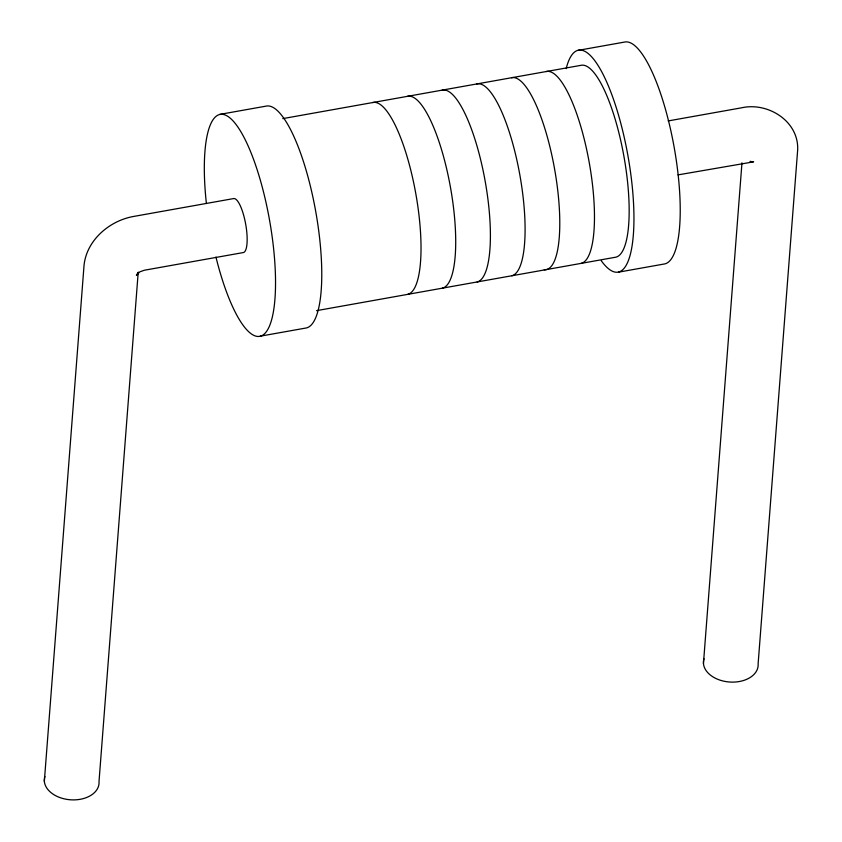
<?xml version="1.0" encoding="UTF-8"?>
<svg xmlns="http://www.w3.org/2000/svg" width="842" height="842" viewBox="0 0 842 842"><rect width="100%" height="100%" fill="white"/><g stroke="black" fill="none" stroke-linecap="round" stroke-linejoin="round"><path stroke-width="1.26" d="M44.342 781.271L83.874 267.514C85.263 241.475 108.544 221.004 133.215 216.52L233.571 198.586A27.418 7.315 79.9 0 1 245.632 223.888A27.418 7.315 79.9 0 1 243.422 252.537L144.266 270.25L139.814 271.861L136.383 275.292L138.351 272.134M138.151 273.008L99.019 781.555A27.418 18.419 4.4 0 1 69.602 799.721A27.418 18.419 4.4 0 1 44.889 776.492M703.449 663.507L741.97 162.811M137.92 273.787L138.172 272.492M219.667 114.417L265.925 106.155A112.733 30.07 79.9 0 1 315.487 210.174A112.733 30.07 79.9 0 1 306.425 327.938L260.167 336.2M578.128 50.362L624.385 42.1A112.733 30.07 79.9 0 1 673.947 146.119A112.733 30.07 79.9 0 1 664.885 263.883L618.628 272.145M282.796 118.617L580.864 65.35A97.504 26.007 79.9 0 1 623.733 155.317A97.504 26.007 79.9 0 1 615.891 257.168L316.529 310.656M668.148 120.932L741.486 107.829C767.883 101.787 799.058 121.206 797.658 150.023L758.126 663.78A27.418 18.419 4.4 0 1 728.709 681.946A27.418 18.419 4.4 0 1 703.996 658.718M678.021 174.883L753.601 161.853L750.022 161.411L751.085 161.79M566.182 68.655A112.733 30.07 79.9 0 1 627.69 154.391A112.733 30.07 79.9 0 1 601.262 260.725M546.174 71.549A97.504 26.007 79.9 0 1 589.042 161.517A97.504 26.007 79.9 0 1 581.201 263.367M206.364 203.238A112.733 30.07 79.9 0 1 240.549 131.194A112.733 30.07 79.9 0 1 273.029 313.75A112.733 30.07 79.9 0 1 215.941 257.052M372.732 102.545A97.504 26.007 79.9 0 1 415.59 192.513A97.504 26.007 79.9 0 1 407.749 294.353M511.483 77.748A97.504 26.007 79.9 0 1 555.088 171.894A97.504 26.007 79.9 0 1 544.248 269.714M476.793 83.947A97.504 26.007 79.9 0 1 519.661 173.915A97.504 26.007 79.9 0 1 511.82 275.755M442.103 90.147A97.504 26.007 79.9 0 1 484.971 180.114A97.504 26.007 79.9 0 1 477.13 281.954M407.412 96.346A97.504 26.007 79.9 0 1 450.281 186.314A97.504 26.007 79.9 0 1 442.439 288.153"/></g></svg>
